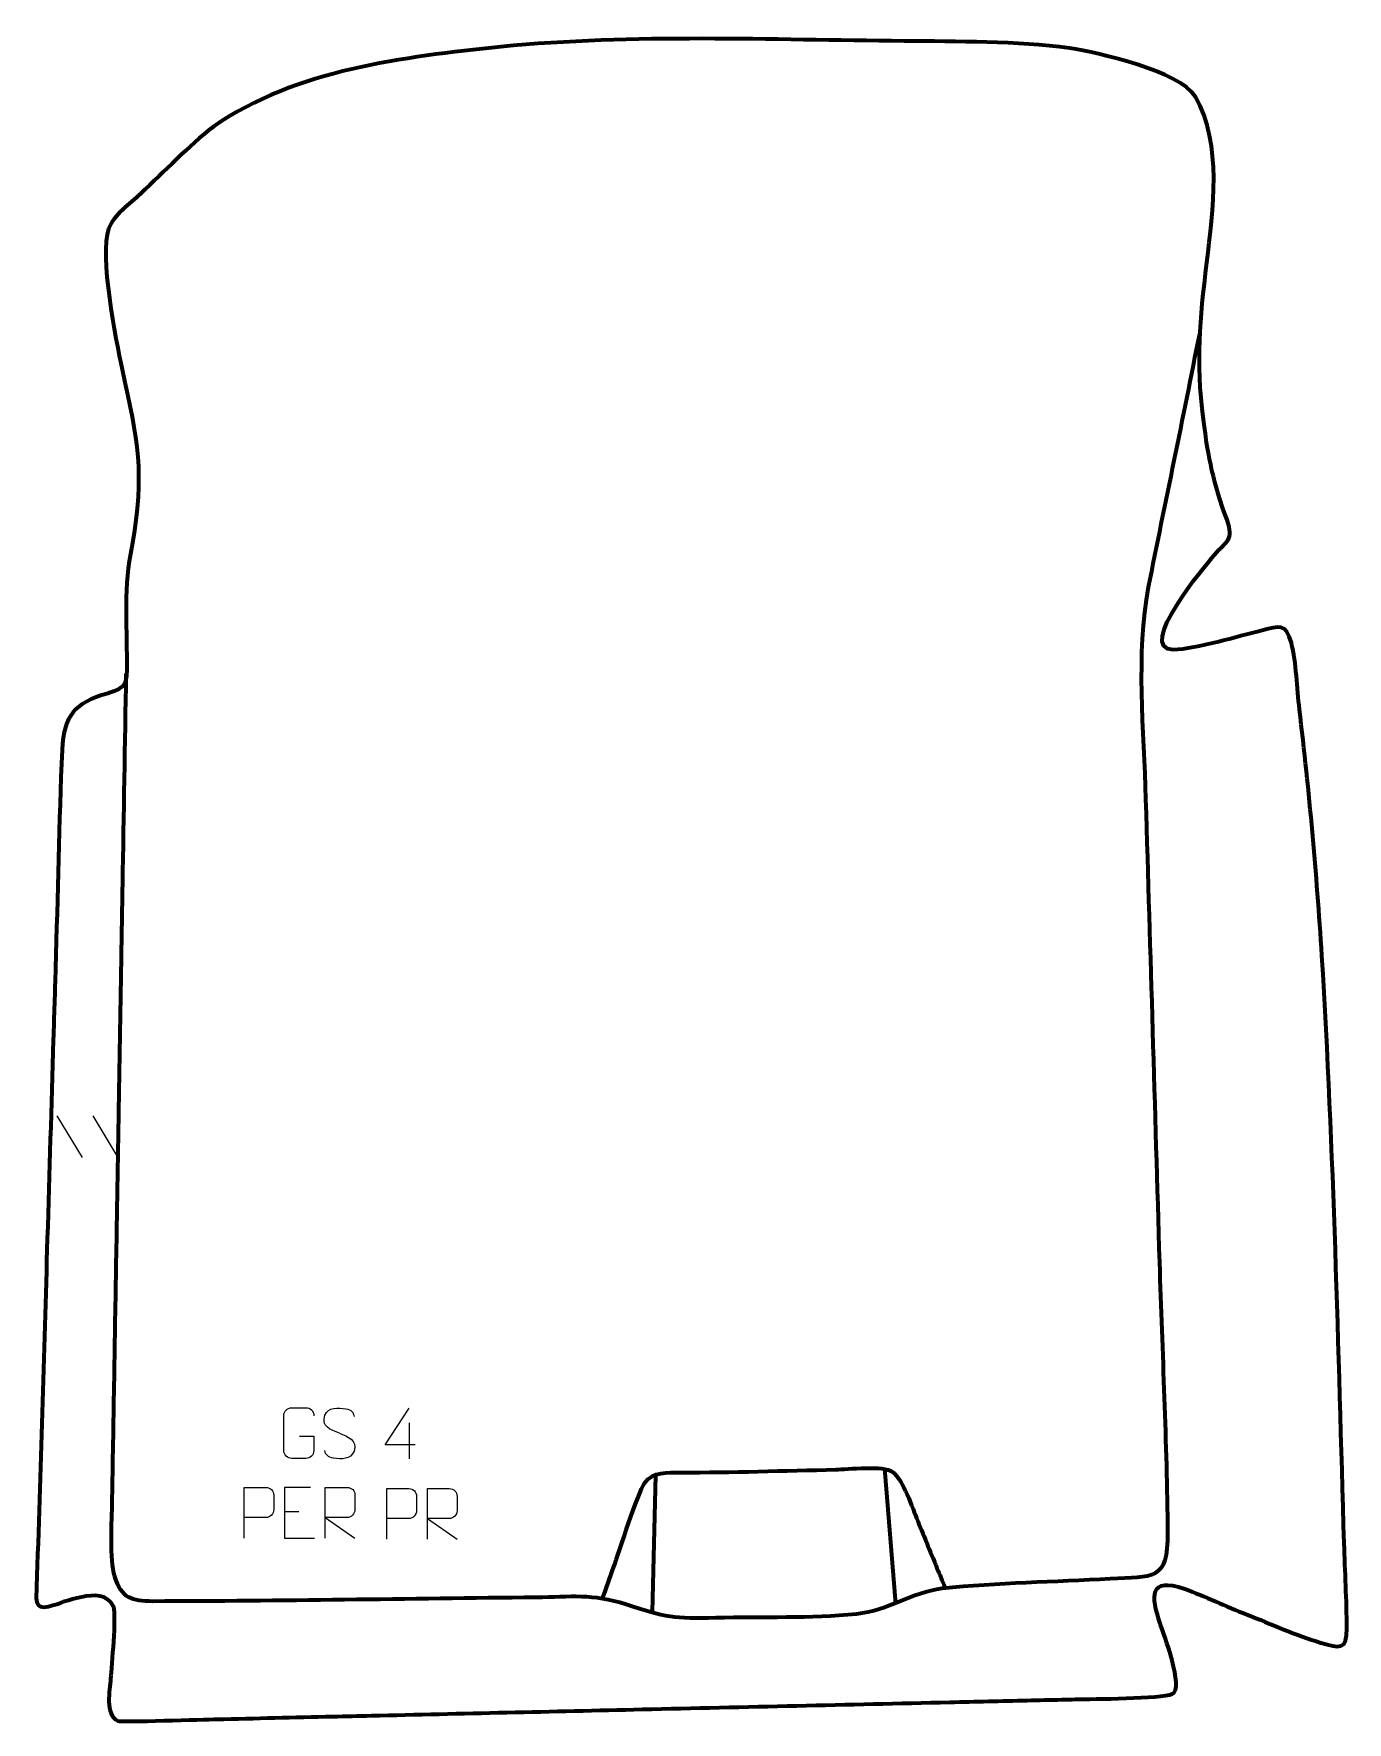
# Model space of a CAD drawing. Header units: millimetres. Extents: x 1301 to 1948, y 7 to 840.
import ezdxf

# ---------------------------------------------------------------- set-up
doc = ezdxf.new("R2010")
doc.units = ezdxf.units.MM
doc.header["$MEASUREMENT"] = 0
doc.layers.add('layer 2', color=7, linetype='Continuous')
doc.layers.add('layer 3', color=7, linetype='Continuous')

msp = doc.modelspace()

# ---------------------------------------------------------------- linework, layer by layer
at = {"layer": 'layer 2', "color": 142, "lineweight": 158}
for points, knots in [([(1875.3154, 692.0718), (1867.1405, 650.3488), (1858.4365, 608.7632), (1850.096, 567.0826), (1850.096, 567.0826), (1843.9268, 534.3084), (1847.8474, 495.9392), (1848.8422, 462.4398), (1848.8422, 462.4398), (1851.1044, 386.2709), (1853.3695, 310.1019), (1855.6347, 233.9331), (1855.6347, 233.9331), (1856.9789, 189.6225), (1859.2729, 144.9291), (1859.6316, 100.643), (1859.6316, 100.643), (1859.8256, 76.6909), (1852.3901, 79.0807), (1831.4212, 77.8942), (1831.4212, 77.8942), (1804.0612, 76.3839), (1775.7741, 75.8889), (1748.5933, 73.1738), (1748.5933, 73.1738), (1732.9987, 71.002), (1722.3754, 62.4217), (1706.3247, 60.5506), (1706.3247, 60.5506), (1683.7316, 58.0633), (1659.8674, 59.4047), (1636.9799, 58.6507), (1636.9799, 58.6507), (1616.5616, 57.9779), (1612.0295, 58.9584), (1592.7222, 65.2884), (1592.7222, 65.2884), (1575.9602, 70.6922), (1565.4132, 68.9134), (1548.3672, 68.7522), (1548.3672, 68.7522), (1485.4, 68.1371), (1422.4026, 66.9009), (1359.4357, 66.8278), (1359.4357, 66.8278), (1349.027, 66.8157), (1343.9514, 68.3122), (1340.673, 79.0932), (1340.673, 79.0932), (1338.1398, 87.4242), (1339.2442, 106.6134), (1339.4041, 116.0725), (1339.4041, 116.0725), (1339.5064, 122.1145), (1339.6085, 128.1563), (1339.7107, 134.1983), (1339.7107, 134.1983), (1340.0335, 153.2782), (1340.3562, 172.3579), (1340.6789, 191.4377), (1340.6789, 191.4377), (1341.0017, 210.5176), (1341.3245, 229.5973), (1341.6472, 248.6772), (1341.6472, 248.6772), (1341.8623, 261.397), (1342.0776, 274.1169), (1342.2927, 286.8367), (1342.2927, 286.8367), (1342.4003, 293.1967), (1342.5078, 299.5566), (1342.6154, 305.9166), (1342.6154, 305.9166), (1343.0458, 331.3563), (1343.4761, 356.796), (1343.9064, 382.2357), (1343.9064, 382.2357), (1344.1216, 394.9556), (1344.3367, 407.6755), (1344.5519, 420.3953), (1344.5519, 420.3953), (1345.1382, 455.057), (1345.7242, 489.7186), (1346.3108, 524.3803)], [0, 0, 0, 0, 0.04545455, 0.04545455, 0.04545455, 0.04545455, 0.09090909, 0.09090909, 0.09090909, 0.09090909, 0.13636364, 0.13636364, 0.13636364, 0.13636364, 0.18181818, 0.18181818, 0.18181818, 0.18181818, 0.22727273, 0.22727273, 0.22727273, 0.22727273, 0.27272727, 0.27272727, 0.27272727, 0.27272727, 0.31818182, 0.31818182, 0.31818182, 0.31818182, 0.36363636, 0.36363636, 0.36363636, 0.36363636, 0.40909091, 0.40909091, 0.40909091, 0.40909091, 0.45454545, 0.45454545, 0.45454545, 0.45454545, 0.5, 0.5, 0.5, 0.5, 0.54545455, 0.54545455, 0.54545455, 0.54545455, 0.59090909, 0.59090909, 0.59090909, 0.59090909, 0.63636364, 0.63636364, 0.63636364, 0.63636364, 0.68181818, 0.68181818, 0.68181818, 0.68181818, 0.72727273, 0.72727273, 0.72727273, 0.72727273, 0.77272727, 0.77272727, 0.77272727, 0.77272727, 0.81818182, 0.81818182, 0.81818182, 0.81818182, 0.86363636, 0.86363636, 0.86363636, 0.86363636, 0.90909091, 0.90909091, 0.90909091, 0.90909091, 1, 1, 1, 1]), ([(1581.1592, 68.3969), (1582.9449, 73.4543), (1584.7304, 78.5116), (1586.5161, 83.569), (1586.5161, 83.569), (1589.1701, 91.1177), (1598.6462, 120.3468), (1601.8165, 125.0926), (1601.8165, 125.0926), (1605.7668, 131.006), (1613.2404, 130.4108), (1619.5522, 130.3985), (1619.5522, 130.3985), (1644.8851, 130.3696), (1670.6938, 131.2779), (1696.0677, 131.8143), (1696.0677, 131.8143), (1701.7636, 132.0536), (1720.0836, 133.9222), (1724.0818, 130.7323), (1724.0818, 130.7323), (1729.4904, 126.4171), (1733.7905, 113.1088), (1736.4546, 106.5187), (1736.4546, 106.5187), (1739.8587, 98.2419), (1743.2137, 89.9453), (1746.6144, 81.6672), (1746.6144, 81.6672), (1747.4096, 79.7382), (1748.2032, 77.8083), (1749.0037, 75.8816), (1749.0037, 75.8816), (1749.3711, 74.9991), (1749.7385, 74.1166), (1750.1059, 73.2341)], [0, 0, 0, 0, 0.1, 0.1, 0.1, 0.1, 0.2, 0.2, 0.2, 0.2, 0.3, 0.3, 0.3, 0.3, 0.4, 0.4, 0.4, 0.4, 0.5, 0.5, 0.5, 0.5, 0.6, 0.6, 0.6, 0.6, 0.7, 0.7, 0.7, 0.7, 0.8, 0.8, 0.8, 0.8, 1, 1, 1, 1])]:
    msp.add_open_spline(points, degree=3, knots=knots, dxfattribs=at)
for points in [[(1607.2197, 129.1429), (1607.2197, 129.1429), (1605.6269, 61.6215), (1605.6269, 61.6215)], [(1720.0869, 132.3222), (1720.0869, 132.3222), (1725.5913, 65.6293), (1725.5913, 65.6293)]]:
    msp.add_open_spline(points, degree=3, dxfattribs=at)
at = {"layer": 'layer 3', "color": 242, "lineweight": 158}
msp.add_open_spline([(1389.4368, 794.4047), (1430.0664, 822.4596), (1483.0241, 828.573), (1531.0028, 833.6323), (1531.0028, 833.6323), (1596.34, 840.0704), (1664.0325, 836.9778), (1729.7252, 836.4809), (1729.7252, 836.4809), (1756.0277, 836.2199), (1785.2927, 836.407), (1811.2602, 833.044), (1811.2602, 833.044), (1826.4906, 830.4221), (1864.8618, 822.0066), (1873.4203, 809.0302), (1873.4203, 809.0302), (1886.8381, 785.3059), (1882.0085, 753.3107), (1879.0228, 727.2816), (1879.0228, 727.2816), (1875.5908, 697.9843), (1873.5717, 679.5845), (1877.3224, 649.8407), (1877.3224, 649.8407), (1879.84, 630.2701), (1882.1639, 618.8573), (1888.9895, 600.2311), (1888.9895, 600.2311), (1892.4655, 590.1186), (1888.8981, 590.1849), (1882.6085, 582.8226), (1882.6085, 582.8226), (1878.508, 577.9396), (1843.7255, 536.8523), (1862.4473, 536.115), (1862.4473, 536.115), (1874.261, 536.6549), (1893.9088, 542.7022), (1906.184, 545.7284), (1906.184, 545.7284), (1914.8201, 547.8575), (1917.8484, 549.5261), (1920.7035, 539.6142), (1920.7035, 539.6142), (1923.1615, 529.6685), (1923.4561, 517.2752), (1924.6954, 506.8287), (1924.6954, 506.8287), (1929.5276, 466.0113), (1933.1614, 426.321), (1935.725, 385.2957), (1935.725, 385.2957), (1941.6587, 288.976), (1943.8432, 191.9067), (1946.7147, 95.4204), (1946.7147, 95.4204), (1947.1367, 81.5251), (1947.9144, 67.3387), (1948.0778, 53.4825), (1948.0778, 53.4825), (1948.2051, 42.6867), (1944.3235, 43.6935), (1935.1394, 46.4111), (1935.1394, 46.4111), (1923.2657, 49.9947), (1910.4044, 55.757), (1898.6897, 60.3442), (1898.6897, 60.3442), (1888.4383, 64.4075), (1878.3055, 69.1042), (1868.0777, 73.0478), (1868.0777, 73.0478), (1850.2786, 79.1507), (1851.568, 69.3479), (1855.977, 55.9613), (1855.977, 55.9613), (1857.6448, 50.8978), (1868.0866, 23.7093), (1861.976, 21.1672), (1861.976, 21.1672), (1856.3392, 18.8224), (1822.7333, 18.6823), (1814.2692, 18.5183), (1814.2692, 18.5183), (1812.0444, 18.467), (1809.8198, 18.4156), (1807.595, 18.3641), (1807.595, 18.3641), (1801.8741, 18.2314), (1796.1531, 18.0988), (1790.4321, 17.9661), (1790.4321, 17.9661), (1784.0756, 17.8187), (1777.7189, 17.6714), (1771.3623, 17.524), (1771.3623, 17.524), (1765.0056, 17.3766), (1758.649, 17.2292), (1752.2924, 17.0819), (1752.2924, 17.0819), (1727.1838, 16.4998), (1702.0751, 15.9177), (1676.9665, 15.3355), (1676.9665, 15.3355), (1651.5399, 14.746), (1626.1134, 14.1565), (1600.6869, 13.567), (1600.6869, 13.567), (1556.1906, 12.5354), (1511.6942, 11.5038), (1467.1979, 10.4722), (1467.1979, 10.4722), (1460.8412, 10.3248), (1454.4846, 10.1774), (1448.128, 10.0301), (1448.128, 10.0301), (1429.0581, 9.588), (1409.9882, 9.1458), (1390.9184, 8.7037), (1390.9184, 8.7037), (1385.0017, 8.5566), (1343.8987, 7.1959), (1342.1338, 7.8218), (1342.1338, 7.8218), (1335.7612, 10.8519), (1338.139, 22.9549), (1338.5719, 28.6805), (1338.5719, 28.6805), (1339.0789, 35.4353), (1341.3864, 59.1322), (1339.9542, 64.1825), (1339.9542, 64.1825), (1336.5332, 70.956), (1330.8106, 70.2282), (1324.1846, 69.088), (1324.1846, 69.088), (1318.0134, 68.0262), (1313.673, 65.7496), (1308.0176, 64.2995), (1308.0176, 64.2995), (1300.7289, 62.4306), (1301.9165, 68.8178), (1302.094, 74.0654), (1302.094, 74.0654), (1304.0444, 131.2844), (1305.6722, 188.5145), (1307.3975, 245.7408), (1307.3975, 245.7408), (1308.3841, 278.4661), (1309.3708, 311.1915), (1310.3575, 343.9168), (1310.3575, 343.9168), (1310.7119, 355.6726), (1311.0664, 367.4283), (1311.4208, 379.184), (1311.4208, 379.184), (1312.495, 415.0315), (1313.1853, 451.0793), (1314.6448, 486.8905), (1314.6448, 486.8905), (1315.7817, 504.3581), (1320.5653, 509.6915), (1337.1611, 514.7033), (1337.1611, 514.7033), (1347.104, 517.706), (1346.4383, 519.5568), (1346.5406, 529.8825), (1346.5406, 529.8825), (1346.5934, 549.6214), (1344.9616, 567.5694), (1349.0261, 587.167), (1349.0261, 587.167), (1355.5558, 624.1259), (1351.9593, 639.1866), (1344.283, 674.4839), (1344.283, 674.4839), (1341.1181, 689.1575), (1332.8461, 730.8322), (1337.6056, 743.8561), (1337.6056, 743.8561), (1340.1912, 750.9311), (1348.0085, 756.1179), (1353.4559, 761.2567), (1353.4559, 761.2567), (1365.4467, 772.5684), (1376.4313, 784.1236), (1389.4368, 794.4047)], degree=3, knots=[0, 0, 0, 0, 0.02083333, 0.02083333, 0.02083333, 0.02083333, 0.04166667, 0.04166667, 0.04166667, 0.04166667, 0.0625, 0.0625, 0.0625, 0.0625, 0.08333333, 0.08333333, 0.08333333, 0.08333333, 0.10416667, 0.10416667, 0.10416667, 0.10416667, 0.125, 0.125, 0.125, 0.125, 0.14583333, 0.14583333, 0.14583333, 0.14583333, 0.16666667, 0.16666667, 0.16666667, 0.16666667, 0.1875, 0.1875, 0.1875, 0.1875, 0.20833333, 0.20833333, 0.20833333, 0.20833333, 0.22916667, 0.22916667, 0.22916667, 0.22916667, 0.25, 0.25, 0.25, 0.25, 0.27083333, 0.27083333, 0.27083333, 0.27083333, 0.29166667, 0.29166667, 0.29166667, 0.29166667, 0.3125, 0.3125, 0.3125, 0.3125, 0.33333333, 0.33333333, 0.33333333, 0.33333333, 0.35416667, 0.35416667, 0.35416667, 0.35416667, 0.375, 0.375, 0.375, 0.375, 0.39583333, 0.39583333, 0.39583333, 0.39583333, 0.41666667, 0.41666667, 0.41666667, 0.41666667, 0.4375, 0.4375, 0.4375, 0.4375, 0.45833333, 0.45833333, 0.45833333, 0.45833333, 0.47916667, 0.47916667, 0.47916667, 0.47916667, 0.5, 0.5, 0.5, 0.5, 0.52083333, 0.52083333, 0.52083333, 0.52083333, 0.54166667, 0.54166667, 0.54166667, 0.54166667, 0.5625, 0.5625, 0.5625, 0.5625, 0.58333333, 0.58333333, 0.58333333, 0.58333333, 0.60416667, 0.60416667, 0.60416667, 0.60416667, 0.625, 0.625, 0.625, 0.625, 0.64583333, 0.64583333, 0.64583333, 0.64583333, 0.66666667, 0.66666667, 0.66666667, 0.66666667, 0.6875, 0.6875, 0.6875, 0.6875, 0.70833333, 0.70833333, 0.70833333, 0.70833333, 0.72916667, 0.72916667, 0.72916667, 0.72916667, 0.75, 0.75, 0.75, 0.75, 0.77083333, 0.77083333, 0.77083333, 0.77083333, 0.79166667, 0.79166667, 0.79166667, 0.79166667, 0.8125, 0.8125, 0.8125, 0.8125, 0.83333333, 0.83333333, 0.83333333, 0.83333333, 0.85416667, 0.85416667, 0.85416667, 0.85416667, 0.875, 0.875, 0.875, 0.875, 0.89583333, 0.89583333, 0.89583333, 0.89583333, 0.91666667, 0.91666667, 0.91666667, 0.91666667, 0.9375, 0.9375, 0.9375, 0.9375, 0.95833333, 0.95833333, 0.95833333, 0.95833333, 1, 1, 1, 1], dxfattribs=at)
at = {"layer": 'layer 3', "color": 250, "lineweight": 9}
for points in [[(1312.1432, 306.293), (1312.1432, 306.293), (1324.5075, 285.7487), (1324.5075, 285.7487)], [(1329.8731, 306.293), (1329.8731, 306.293), (1342.2374, 285.7487), (1342.2374, 285.7487)], [(1485.8556, 154.8319), (1485.8556, 154.8319), (1485.8556, 137.1672), (1485.8556, 137.1672)], [(1424.2709, 111.1366), (1424.2709, 111.1366), (1431.439, 111.1366), (1431.439, 111.1366)]]:
    msp.add_open_spline(points, degree=3, dxfattribs=at)
for points, knots in [([(1431.6492, 148.337), (1431.6492, 148.337), (1438.8173, 148.337), (1438.8173, 148.337), (1438.8173, 148.337), (1438.8173, 148.337), (1438.8173, 141.1689), (1438.8173, 141.1689), (1438.8173, 141.1689), (1438.6776, 138.8455), (1437.0004, 137.3659), (1434.8526, 137.3551), (1434.8526, 137.3551), (1432.5208, 137.3555), (1430.1888, 137.3555), (1427.8573, 137.3551), (1427.8573, 137.3551), (1425.9324, 137.2497), (1423.9602, 139.1342), (1423.9714, 141.1515), (1423.9714, 141.1515), (1423.9718, 146.9216), (1423.9718, 152.6913), (1423.9714, 158.4606), (1423.9714, 158.4606), (1423.9756, 160.5987), (1425.7224, 162.3179), (1427.8747, 162.3045), (1427.8747, 162.3045), (1430.2004, 162.3045), (1432.5265, 162.3045), (1434.8526, 162.3045), (1434.8526, 162.3045), (1436.7993, 162.3399), (1438.7907, 160.8484), (1438.8173, 158.4107)], [0, 0, 0, 0, 0.1, 0.1, 0.1, 0.1, 0.2, 0.2, 0.2, 0.2, 0.3, 0.3, 0.3, 0.3, 0.4, 0.4, 0.4, 0.4, 0.5, 0.5, 0.5, 0.5, 0.6, 0.6, 0.6, 0.6, 0.7, 0.7, 0.7, 0.7, 0.8, 0.8, 0.8, 0.8, 1, 1, 1, 1]), ([(1451.3943, 149.8281), (1447.146, 151.2985), (1442.2379, 153.0943), (1444.243, 158.6146), (1444.243, 158.6146), (1445.7465, 162.7545), (1450.9601, 162.366), (1454.5637, 161.7649), (1454.5637, 161.7649), (1457.4243, 161.2877), (1458.289, 160.0745), (1458.5996, 157.9904)], [0, 0, 0, 0, 0.25, 0.25, 0.25, 0.25, 0.5, 0.5, 0.5, 0.5, 1, 1, 1, 1]), ([(1488.7997, 144.0708), (1488.7997, 144.0708), (1473.978, 144.0708), (1473.978, 144.0708), (1473.978, 144.0708), (1473.978, 144.0708), (1485.8556, 162.1413), (1485.8556, 162.1413)], [0, 0, 0, 0, 0.33333333, 0.33333333, 0.33333333, 0.33333333, 1, 1, 1, 1]), ([(1451.3943, 149.828), (1455.4129, 148.1813), (1460.4424, 146.293), (1458.6084, 140.9327), (1458.6084, 140.9327), (1457.1486, 136.6663), (1452.2378, 136.923), (1448.5117, 137.4777), (1448.5117, 137.4777), (1445.7617, 137.8875), (1444.5408, 139.101), (1444.1628, 141.2132)], [0, 0, 0, 0, 0.25, 0.25, 0.25, 0.25, 0.5, 0.5, 0.5, 0.5, 1, 1, 1, 1]), ([(1404.3717, 98.0627), (1404.3717, 98.0627), (1404.3717, 123.0163), (1404.3717, 123.0163), (1404.3717, 123.0163), (1407.9667, 123.0163), (1411.562, 123.0163), (1415.1574, 123.0163), (1415.1574, 123.0163), (1417.4826, 122.9784), (1419.04, 121.4883), (1419.0358, 119.1222), (1419.0358, 119.1222), (1419.0354, 117.0865), (1419.0354, 114.0272), (1419.0358, 111.9912), (1419.0358, 111.9912), (1419.0293, 110.1158), (1417.2171, 108.1739), (1415.2075, 108.1548), (1415.2075, 108.1548), (1415.2075, 108.1548), (1404.3717, 108.1548), (1404.3717, 108.1548)], [0, 0, 0, 0, 0.14285714, 0.14285714, 0.14285714, 0.14285714, 0.28571429, 0.28571429, 0.28571429, 0.28571429, 0.42857143, 0.42857143, 0.42857143, 0.42857143, 0.57142857, 0.57142857, 0.57142857, 0.57142857, 0.71428571, 0.71428571, 0.71428571, 0.71428571, 1, 1, 1, 1]), ([(1437.1448, 123.0163), (1437.1448, 123.0163), (1424.2709, 123.0163), (1424.2709, 123.0163), (1424.2709, 123.0163), (1424.2709, 123.0163), (1424.2709, 98.0627), (1424.2709, 98.0627), (1424.2709, 98.0627), (1424.2709, 98.0627), (1439.1367, 98.0627), (1439.1367, 98.0627)], [0, 0, 0, 0, 0.25, 0.25, 0.25, 0.25, 0.5, 0.5, 0.5, 0.5, 1, 1, 1, 1]), ([(1444.3718, 98.0628), (1444.3718, 98.0628), (1444.3718, 123.0163), (1444.3718, 123.0163), (1444.3718, 123.0163), (1447.9666, 123.0163), (1451.5621, 123.0163), (1455.1573, 123.0163), (1455.1573, 123.0163), (1457.4826, 122.9786), (1459.0399, 121.4886), (1459.0358, 119.1222), (1459.0358, 119.1222), (1459.0354, 117.0867), (1459.0354, 114.0273), (1459.0358, 111.9913), (1459.0358, 111.9913), (1459.0293, 110.1158), (1457.217, 108.174), (1455.2075, 108.1549), (1455.2075, 108.1549), (1455.2075, 108.1549), (1444.3718, 108.1549), (1444.3718, 108.1549), (1444.3718, 108.1549), (1444.3718, 108.1549), (1459.0265, 98.0628), (1459.0265, 98.0628)], [0, 0, 0, 0, 0.125, 0.125, 0.125, 0.125, 0.25, 0.25, 0.25, 0.25, 0.375, 0.375, 0.375, 0.375, 0.5, 0.5, 0.5, 0.5, 0.625, 0.625, 0.625, 0.625, 0.75, 0.75, 0.75, 0.75, 1, 1, 1, 1]), ([(1474.7509, 97.5335), (1474.7509, 97.5335), (1474.7509, 122.4871), (1474.7509, 122.4871), (1474.7509, 122.4871), (1478.3459, 122.4871), (1481.9412, 122.4871), (1485.5366, 122.4871), (1485.5366, 122.4871), (1487.8618, 122.4492), (1489.4192, 120.9591), (1489.415, 118.593), (1489.415, 118.593), (1489.4146, 116.5573), (1489.4146, 113.498), (1489.415, 111.462), (1489.415, 111.462), (1489.4085, 109.5866), (1487.5963, 107.6447), (1485.5867, 107.6256), (1485.5867, 107.6256), (1485.5867, 107.6256), (1474.7509, 107.6256), (1474.7509, 107.6256)], [0, 0, 0, 0, 0.14285714, 0.14285714, 0.14285714, 0.14285714, 0.28571429, 0.28571429, 0.28571429, 0.28571429, 0.42857143, 0.42857143, 0.42857143, 0.42857143, 0.57142857, 0.57142857, 0.57142857, 0.57142857, 0.71428571, 0.71428571, 0.71428571, 0.71428571, 1, 1, 1, 1]), ([(1494.7509, 97.5336), (1494.7509, 97.5336), (1494.7509, 122.4871), (1494.7509, 122.4871), (1494.7509, 122.4871), (1498.3457, 122.4871), (1501.9412, 122.4871), (1505.5364, 122.4871), (1505.5364, 122.4871), (1507.8617, 122.4494), (1509.419, 120.9594), (1509.4149, 118.593), (1509.4149, 118.593), (1509.4145, 116.5575), (1509.4145, 113.4981), (1509.4149, 111.4621), (1509.4149, 111.4621), (1509.4084, 109.5866), (1507.5961, 107.6448), (1505.5866, 107.6257), (1505.5866, 107.6257), (1505.5866, 107.6257), (1494.7509, 107.6257), (1494.7509, 107.6257), (1494.7509, 107.6257), (1494.7509, 107.6257), (1509.4056, 97.5336), (1509.4056, 97.5336)], [0, 0, 0, 0, 0.125, 0.125, 0.125, 0.125, 0.25, 0.25, 0.25, 0.25, 0.375, 0.375, 0.375, 0.375, 0.5, 0.5, 0.5, 0.5, 0.625, 0.625, 0.625, 0.625, 0.75, 0.75, 0.75, 0.75, 1, 1, 1, 1])]:
    msp.add_open_spline(points, degree=3, knots=knots, dxfattribs=at)

doc.saveas('drawing.dxf')
